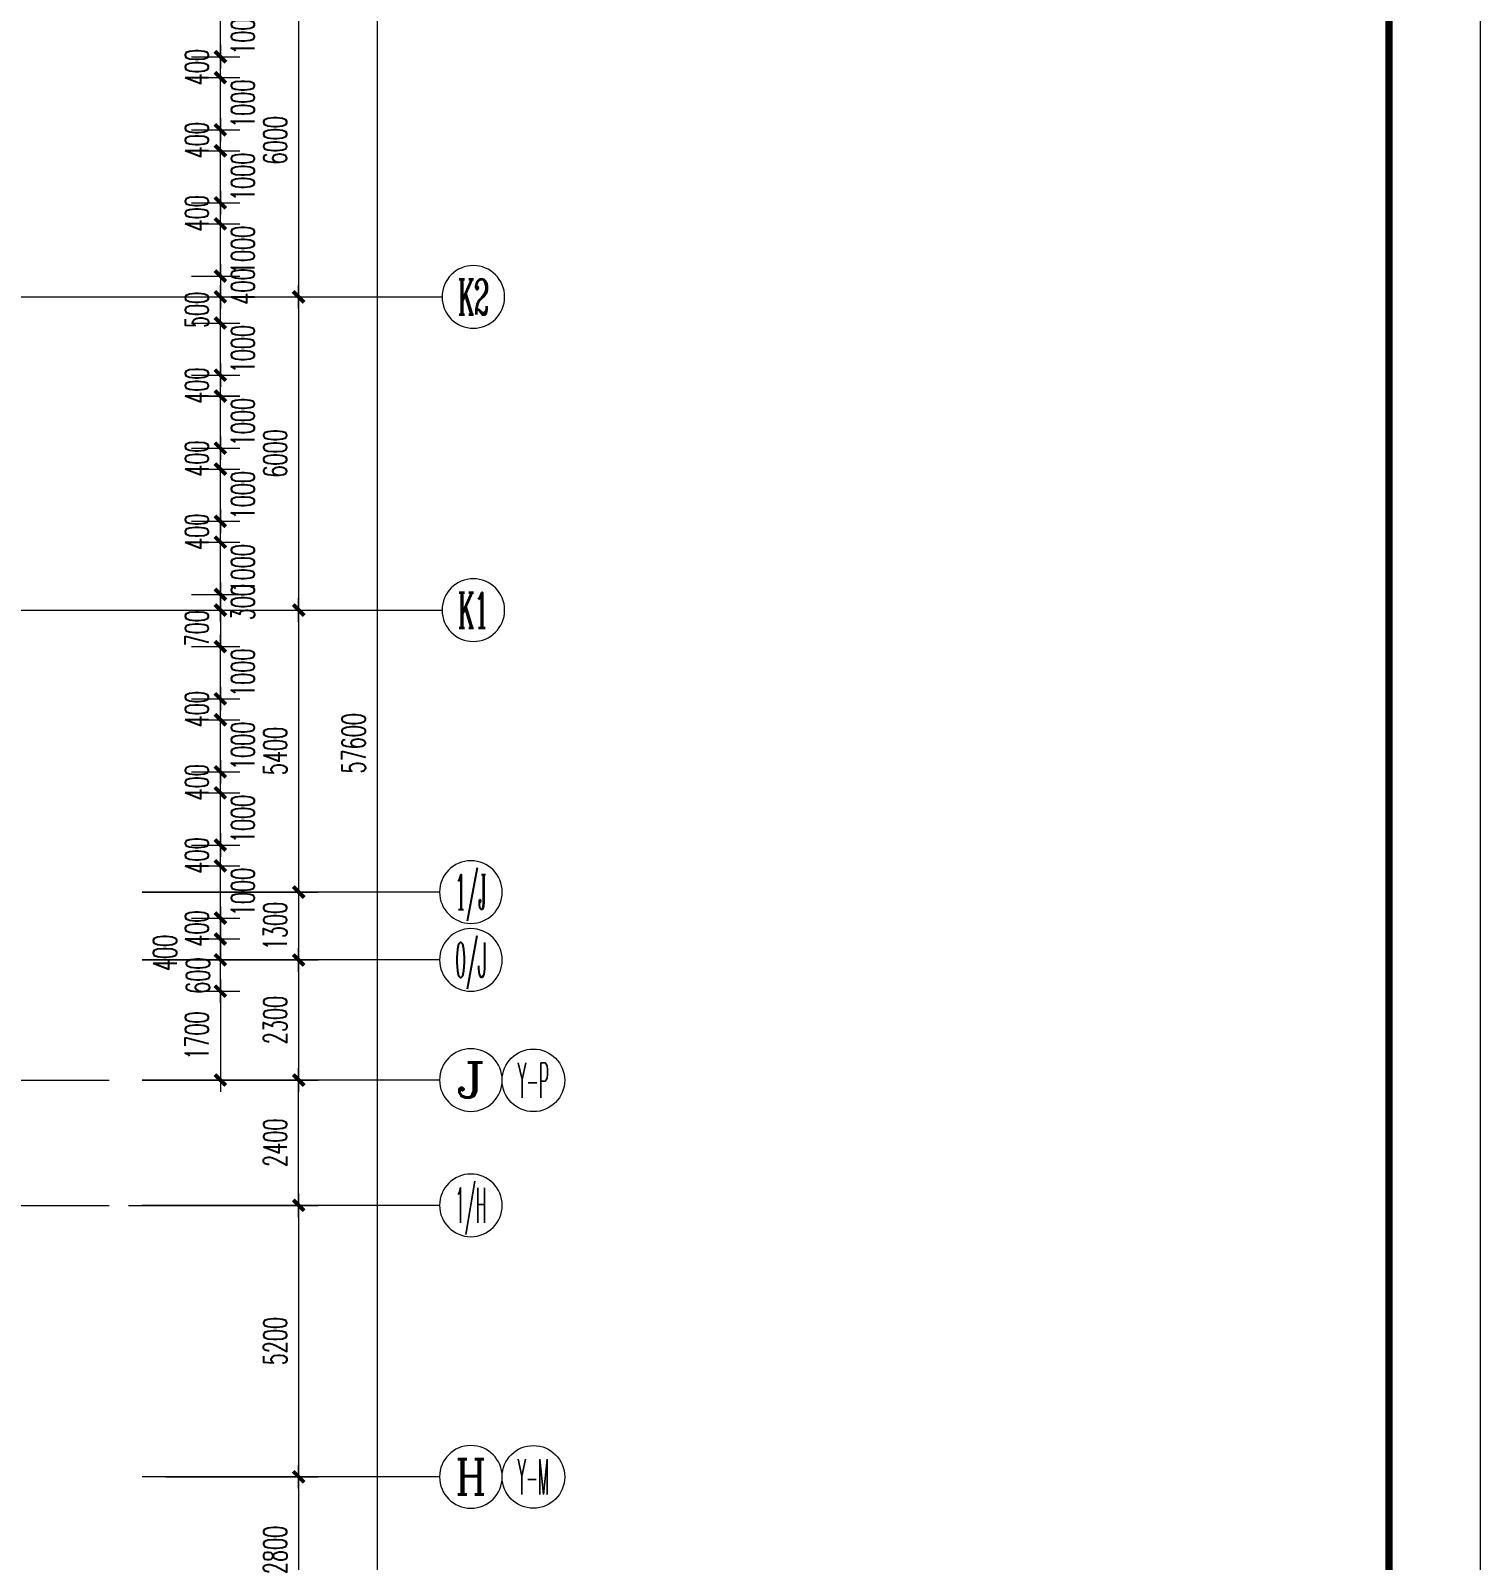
# Model space of a CAD drawing. Extents: x 1575758 to 1999219, y -897052 to -636879.
# Drawn here: x 1827168 to 1854946, y -697117 to -667817 of the extents above; entities that cross this region are included whole.
import ezdxf
from ezdxf.enums import TextEntityAlignment as Align

# ---------------------------------------------------------------- set-up
doc = ezdxf.new("R2010")
doc.units = 0
doc.header["$LTSCALE"] = 1500
doc.header["$MEASUREMENT"] = 0
doc.linetypes.add('CENTER', pattern=[2, 1.25, -0.25, 0.25, -0.25])
doc.layers.get('0').update_dxf_attribs({"linetype": 'CONTINUOUS', "lineweight": 5})
doc.layers.get('DEFPOINTS').update_dxf_attribs({"linetype": 'CONTINUOUS', "lineweight": 5})
for name, color, linetype, lineweight in [('AXIS', 7, 'CONTINUOUS', 5), ('AXIS_TEXT', 7, 'CONTINUOUS', 5), ('DOTE', 7, 'CENTER', 5), ('PUB_DIM', 7, 'CONTINUOUS', 5)]:
    doc.layers.add(name, color=color, linetype=linetype, lineweight=lineweight)
doc.styles.add('COMPLEX', font='COMPLEX')
doc.styles.add('DIM_FONT', font='romans.shx', dxfattribs={"width": 0.6})
doc.dimstyles.new('NORMAL', dxfattribs={"dimscale": 1.5, "dimtxt": 300, "dimasz": 1, "dimexe": 250, "dimexo": 300, "dimgap": 150, "dimtad": 1, "dimdec": 0, "dimdsep": 46, "dimtxsty": 'DIM_FONT', "dimblk1": '_DIMX', "dimblk2": '_DIMX', "dimsah": 1, "dimcen": 2.5, "dimdle": 0.3, "dimclrd": 256, "dimclre": 256, "dimclrt": 256, "dimadec": 0, "dimazin": 0, "dimtfac": 1, "dimtdec": 0, "dimtix": 1, "dimtmove": 2, "dimatfit": 3, "dimldrblk": '_DIMX', "dimfxl": 1, "dimtvp": 1, "dimtolj": 1, "dimtzin": 0, "dimlwd": -1, "dimlwe": -1, "dimarcsym": 0})

# ---------------------------------------------------------------- blocks, each defined once
blk = doc.blocks.new('_AXISO')
blk.add_circle((0, 0), 0.5)
at = {"layer": 'AXIS_TEXT', "style": 'COMPLEX', "width": 1.041667}
blk.add_attdef('A', text='', height=0.56, dxfattribs=at).set_placement((-0.25, -0.28), (0.25, -0.28), align=Align.FIT)
blk = doc.blocks.new('_DIMX')
blk.add_line((-150, 0), (150, 0))
at = {"const_width": 50}
blk.add_lwpolyline([(-70, -70), (70, 70)], dxfattribs=at)
blk = doc.blocks.new('*D1014')
at = {"layer": 'AXIS'}
for p, q in [((1829454, -666917), (1832679, -666917)), ((1832304, -666918), (1832304, -672915)), ((1829454, -672917), (1832679, -672917))]:
    blk.add_line(p, q, dxfattribs=at)
at = {"layer": 'DEFPOINTS', "color": 0, "lineweight": 5}
for p in [(1829004, -666917), (1829004, -672917), (1832304, -672917)]:
    blk.add_point(p, dxfattribs=at)
at = {"layer": 'AXIS', "xscale": 1.5, "yscale": 1.5, "zscale": 1.5}
for p, rotation in [((1832304, -666917), 90), ((1832304, -672917), 270)]:
    blk.add_blockref('_DIMX', p, dxfattribs=dict(at, rotation=rotation))
at = {"layer": 'AXIS', "insert": (1831854, -669917), "char_height": 450, "attachment_point": 5, "rotation": 90, "style": 'DIM_FONT'}
blk.add_mtext('\\A1;6000', dxfattribs=at)
blk = doc.blocks.new('*D1015')
at = {"layer": 'AXIS'}
for p, q in [((1829454, -672915), (1832679, -672915)), ((1832304, -672917), (1832304, -678914)), ((1829454, -678915), (1832679, -678915))]:
    blk.add_line(p, q, dxfattribs=at)
at = {"layer": 'DEFPOINTS', "color": 0, "lineweight": 5}
for p in [(1829004, -672915), (1829004, -678915), (1832304, -678915)]:
    blk.add_point(p, dxfattribs=at)
at = {"layer": 'AXIS', "xscale": 1.5, "yscale": 1.5, "zscale": 1.5}
for p, rotation in [((1832304, -672915), 90), ((1832304, -678915), 270)]:
    blk.add_blockref('_DIMX', p, dxfattribs=dict(at, rotation=rotation))
at = {"layer": 'AXIS', "insert": (1831854, -675915), "char_height": 450, "attachment_point": 5, "rotation": 90, "style": 'DIM_FONT'}
blk.add_mtext('\\A1;6000', dxfattribs=at)
blk = doc.blocks.new('*D1016')
at = {"layer": 'AXIS'}
for p, q in [((1829454, -678915), (1832679, -678915)), ((1832304, -678917), (1832304, -684314)), ((1829454, -684315), (1832679, -684315))]:
    blk.add_line(p, q, dxfattribs=at)
at = {"layer": 'DEFPOINTS', "color": 0, "lineweight": 5}
for p in [(1829004, -678915), (1829004, -684315), (1832304, -684315)]:
    blk.add_point(p, dxfattribs=at)
at = {"layer": 'AXIS', "xscale": 1.5, "yscale": 1.5, "zscale": 1.5}
for p, rotation in [((1832304, -678915), 90), ((1832304, -684315), 270)]:
    blk.add_blockref('_DIMX', p, dxfattribs=dict(at, rotation=rotation))
at = {"layer": 'AXIS', "insert": (1831854, -681615), "char_height": 450, "attachment_point": 5, "rotation": 90, "style": 'DIM_FONT'}
blk.add_mtext('\\A1;5400', dxfattribs=at)
blk = doc.blocks.new('*D1041')
at = {"layer": 'DEFPOINTS', "color": 0, "lineweight": 5}
for p in [(1829804, -684815), (1830804, -684815), (1829804, -685215)]:
    blk.add_point(p, dxfattribs=at)
at = {"layer": 'PUB_DIM'}
for p, q in [((1830254, -684815), (1831179, -684815)), ((1830804, -684814), (1830804, -684812)), ((1830804, -685215), (1830804, -684815)), ((1830254, -685215), (1831179, -685215)), ((1830804, -685217), (1830804, -685218))]:
    blk.add_line(p, q, dxfattribs=at)
at = {"layer": 'PUB_DIM', "xscale": 1.5, "yscale": 1.5, "zscale": 1.5}
for p, rotation in [((1830804, -684815), 270), ((1830804, -685215), 90)]:
    blk.add_blockref('_DIMX', p, dxfattribs=dict(at, rotation=rotation))
at = {"layer": 'PUB_DIM', "insert": (1830354, -685015), "char_height": 450, "attachment_point": 5, "rotation": 90, "style": 'DIM_FONT'}
blk.add_mtext('\\A1;400', dxfattribs=at)
blk = doc.blocks.new('*D1042')
at = {"layer": 'DEFPOINTS', "color": 0, "lineweight": 5}
for p in [(1829804, -683815), (1830804, -683815), (1829804, -684815)]:
    blk.add_point(p, dxfattribs=at)
at = {"layer": 'PUB_DIM'}
for p, q in [((1830254, -683815), (1831179, -683815)), ((1830804, -684814), (1830804, -683817)), ((1830254, -684815), (1831179, -684815))]:
    blk.add_line(p, q, dxfattribs=at)
at = {"layer": 'PUB_DIM', "xscale": 1.5, "yscale": 1.5, "zscale": 1.5}
for p, rotation in [((1830804, -683815), 90), ((1830804, -684815), 270)]:
    blk.add_blockref('_DIMX', p, dxfattribs=dict(at, rotation=rotation))
at = {"layer": 'PUB_DIM', "insert": (1831236, -684315), "char_height": 450, "attachment_point": 5, "rotation": 90, "style": 'DIM_FONT'}
blk.add_mtext('\\A1;1000', dxfattribs=at)
blk = doc.blocks.new('*D1043')
at = {"layer": 'DEFPOINTS', "color": 0, "lineweight": 5}
for p in [(1829804, -683415), (1830804, -683415), (1829804, -683815)]:
    blk.add_point(p, dxfattribs=at)
at = {"layer": 'PUB_DIM'}
for p, q in [((1830254, -683415), (1831179, -683415)), ((1830804, -683414), (1830804, -683412)), ((1830804, -683815), (1830804, -683415)), ((1830254, -683815), (1831179, -683815)), ((1830804, -683817), (1830804, -683818))]:
    blk.add_line(p, q, dxfattribs=at)
at = {"layer": 'PUB_DIM', "xscale": 1.5, "yscale": 1.5, "zscale": 1.5}
for p, rotation in [((1830804, -683415), 270), ((1830804, -683815), 90)]:
    blk.add_blockref('_DIMX', p, dxfattribs=dict(at, rotation=rotation))
at = {"layer": 'PUB_DIM', "insert": (1830354, -683615), "char_height": 450, "attachment_point": 5, "rotation": 90, "style": 'DIM_FONT'}
blk.add_mtext('\\A1;400', dxfattribs=at)
blk = doc.blocks.new('*D1044')
at = {"layer": 'DEFPOINTS', "color": 0, "lineweight": 5}
for p in [(1829804, -682015), (1830804, -682015), (1829804, -682415)]:
    blk.add_point(p, dxfattribs=at)
at = {"layer": 'PUB_DIM'}
for p, q in [((1830254, -682015), (1831179, -682015)), ((1830804, -682014), (1830804, -682012)), ((1830804, -682415), (1830804, -682015)), ((1830254, -682415), (1831179, -682415)), ((1830804, -682417), (1830804, -682418))]:
    blk.add_line(p, q, dxfattribs=at)
at = {"layer": 'PUB_DIM', "xscale": 1.5, "yscale": 1.5, "zscale": 1.5}
for p, rotation in [((1830804, -682015), 270), ((1830804, -682415), 90)]:
    blk.add_blockref('_DIMX', p, dxfattribs=dict(at, rotation=rotation))
at = {"layer": 'PUB_DIM', "insert": (1830354, -682215), "char_height": 450, "attachment_point": 5, "rotation": 90, "style": 'DIM_FONT'}
blk.add_mtext('\\A1;400', dxfattribs=at)
blk = doc.blocks.new('*D1045')
at = {"layer": 'DEFPOINTS', "color": 0, "lineweight": 5}
for p in [(1829804, -680615), (1830804, -680615), (1829804, -681015)]:
    blk.add_point(p, dxfattribs=at)
at = {"layer": 'PUB_DIM'}
for p, q in [((1830254, -680615), (1831179, -680615)), ((1830804, -680614), (1830804, -680612)), ((1830804, -681015), (1830804, -680615)), ((1830254, -681015), (1831179, -681015)), ((1830804, -681017), (1830804, -681018))]:
    blk.add_line(p, q, dxfattribs=at)
at = {"layer": 'PUB_DIM', "xscale": 1.5, "yscale": 1.5, "zscale": 1.5}
for p, rotation in [((1830804, -680615), 270), ((1830804, -681015), 90)]:
    blk.add_blockref('_DIMX', p, dxfattribs=dict(at, rotation=rotation))
at = {"layer": 'PUB_DIM', "insert": (1830354, -680815), "char_height": 450, "attachment_point": 5, "rotation": 90, "style": 'DIM_FONT'}
blk.add_mtext('\\A1;400', dxfattribs=at)
blk = doc.blocks.new('*D1046')
at = {"layer": 'DEFPOINTS', "color": 0, "lineweight": 5}
for p in [(1829804, -678615), (1830804, -678615), (1829804, -678915)]:
    blk.add_point(p, dxfattribs=at)
at = {"layer": 'PUB_DIM'}
for p, q in [((1830254, -678615), (1831179, -678615)), ((1830804, -678614), (1830804, -678612)), ((1830804, -678915), (1830804, -678615)), ((1830254, -678915), (1831179, -678915)), ((1830804, -678917), (1830804, -678918))]:
    blk.add_line(p, q, dxfattribs=at)
at = {"layer": 'PUB_DIM', "xscale": 1.5, "yscale": 1.5, "zscale": 1.5}
for p, rotation in [((1830804, -678615), 270), ((1830804, -678915), 90)]:
    blk.add_blockref('_DIMX', p, dxfattribs=dict(at, rotation=rotation))
at = {"layer": 'PUB_DIM', "insert": (1831236, -678765), "char_height": 450, "attachment_point": 5, "rotation": 90, "style": 'DIM_FONT'}
blk.add_mtext('\\A1;300', dxfattribs=at)
blk = doc.blocks.new('*D1047')
at = {"layer": 'DEFPOINTS', "color": 0, "lineweight": 5}
for p in [(1829804, -677215), (1830804, -677215), (1829804, -677615)]:
    blk.add_point(p, dxfattribs=at)
at = {"layer": 'PUB_DIM'}
for p, q in [((1830254, -677215), (1831179, -677215)), ((1830804, -677214), (1830804, -677212)), ((1830804, -677615), (1830804, -677215)), ((1830254, -677615), (1831179, -677615)), ((1830804, -677617), (1830804, -677618))]:
    blk.add_line(p, q, dxfattribs=at)
at = {"layer": 'PUB_DIM', "xscale": 1.5, "yscale": 1.5, "zscale": 1.5}
for p, rotation in [((1830804, -677215), 270), ((1830804, -677615), 90)]:
    blk.add_blockref('_DIMX', p, dxfattribs=dict(at, rotation=rotation))
at = {"layer": 'PUB_DIM', "insert": (1830354, -677415), "char_height": 450, "attachment_point": 5, "rotation": 90, "style": 'DIM_FONT'}
blk.add_mtext('\\A1;400', dxfattribs=at)
blk = doc.blocks.new('*D1048')
at = {"layer": 'DEFPOINTS', "color": 0, "lineweight": 5}
for p in [(1829804, -675815), (1830804, -675815), (1829804, -676215)]:
    blk.add_point(p, dxfattribs=at)
at = {"layer": 'PUB_DIM'}
for p, q in [((1830254, -675815), (1831179, -675815)), ((1830804, -675814), (1830804, -675812)), ((1830804, -676215), (1830804, -675815)), ((1830254, -676215), (1831179, -676215)), ((1830804, -676217), (1830804, -676218))]:
    blk.add_line(p, q, dxfattribs=at)
at = {"layer": 'PUB_DIM', "xscale": 1.5, "yscale": 1.5, "zscale": 1.5}
for p, rotation in [((1830804, -675815), 270), ((1830804, -676215), 90)]:
    blk.add_blockref('_DIMX', p, dxfattribs=dict(at, rotation=rotation))
at = {"layer": 'PUB_DIM', "insert": (1830354, -676015), "char_height": 450, "attachment_point": 5, "rotation": 90, "style": 'DIM_FONT'}
blk.add_mtext('\\A1;400', dxfattribs=at)
blk = doc.blocks.new('*D1049')
at = {"layer": 'DEFPOINTS', "color": 0, "lineweight": 5}
for p in [(1829804, -674815), (1830804, -674815), (1829804, -675815)]:
    blk.add_point(p, dxfattribs=at)
at = {"layer": 'PUB_DIM'}
for p, q in [((1830254, -674815), (1831179, -674815)), ((1830804, -675814), (1830804, -674817)), ((1830254, -675815), (1831179, -675815))]:
    blk.add_line(p, q, dxfattribs=at)
at = {"layer": 'PUB_DIM', "xscale": 1.5, "yscale": 1.5, "zscale": 1.5}
for p, rotation in [((1830804, -674815), 90), ((1830804, -675815), 270)]:
    blk.add_blockref('_DIMX', p, dxfattribs=dict(at, rotation=rotation))
at = {"layer": 'PUB_DIM', "insert": (1831236, -675315), "char_height": 450, "attachment_point": 5, "rotation": 90, "style": 'DIM_FONT'}
blk.add_mtext('\\A1;1000', dxfattribs=at)
blk = doc.blocks.new('*D1050')
at = {"layer": 'DEFPOINTS', "color": 0, "lineweight": 5}
for p in [(1829804, -674417), (1830804, -674417), (1829804, -674817)]:
    blk.add_point(p, dxfattribs=at)
at = {"layer": 'PUB_DIM'}
for p, q in [((1830254, -674417), (1831179, -674417)), ((1830804, -674415), (1830804, -674414)), ((1830804, -674817), (1830804, -674417)), ((1830254, -674817), (1831179, -674817)), ((1830804, -674818), (1830804, -674820))]:
    blk.add_line(p, q, dxfattribs=at)
at = {"layer": 'PUB_DIM', "xscale": 1.5, "yscale": 1.5, "zscale": 1.5}
for p, rotation in [((1830804, -674417), 270), ((1830804, -674817), 90)]:
    blk.add_blockref('_DIMX', p, dxfattribs=dict(at, rotation=rotation))
at = {"layer": 'PUB_DIM', "insert": (1830354, -674617), "char_height": 450, "attachment_point": 5, "rotation": 90, "style": 'DIM_FONT'}
blk.add_mtext('\\A1;400', dxfattribs=at)
blk = doc.blocks.new('*D1051')
at = {"layer": 'DEFPOINTS', "color": 0, "lineweight": 5}
for p in [(1829804, -672917), (1830804, -672917), (1829804, -673417)]:
    blk.add_point(p, dxfattribs=at)
at = {"layer": 'PUB_DIM'}
for p, q in [((1830254, -672917), (1831179, -672917)), ((1830804, -672915), (1830804, -672914)), ((1830804, -673417), (1830804, -672917)), ((1830254, -673417), (1831179, -673417)), ((1830804, -673418), (1830804, -673420))]:
    blk.add_line(p, q, dxfattribs=at)
at = {"layer": 'PUB_DIM', "xscale": 1.5, "yscale": 1.5, "zscale": 1.5}
for p, rotation in [((1830804, -672917), 270), ((1830804, -673417), 90)]:
    blk.add_blockref('_DIMX', p, dxfattribs=dict(at, rotation=rotation))
at = {"layer": 'PUB_DIM', "insert": (1830354, -673167), "char_height": 450, "attachment_point": 5, "rotation": 90, "style": 'DIM_FONT'}
blk.add_mtext('\\A1;500', dxfattribs=at)
blk = doc.blocks.new('*D1052')
at = {"layer": 'DEFPOINTS', "color": 0, "lineweight": 5}
for p in [(1829804, -671117), (1830804, -671117), (1829804, -671517)]:
    blk.add_point(p, dxfattribs=at)
at = {"layer": 'PUB_DIM'}
for p, q in [((1830254, -671117), (1831179, -671117)), ((1830804, -671115), (1830804, -671114)), ((1830804, -671517), (1830804, -671117)), ((1830254, -671517), (1831179, -671517)), ((1830804, -671518), (1830804, -671520))]:
    blk.add_line(p, q, dxfattribs=at)
at = {"layer": 'PUB_DIM', "xscale": 1.5, "yscale": 1.5, "zscale": 1.5}
for p, rotation in [((1830804, -671117), 270), ((1830804, -671517), 90)]:
    blk.add_blockref('_DIMX', p, dxfattribs=dict(at, rotation=rotation))
at = {"layer": 'PUB_DIM', "insert": (1830354, -671317), "char_height": 450, "attachment_point": 5, "rotation": 90, "style": 'DIM_FONT'}
blk.add_mtext('\\A1;400', dxfattribs=at)
blk = doc.blocks.new('*D1053')
at = {"layer": 'DEFPOINTS', "color": 0, "lineweight": 5}
for p in [(1829804, -669717), (1830804, -669717), (1829804, -670117)]:
    blk.add_point(p, dxfattribs=at)
at = {"layer": 'PUB_DIM'}
for p, q in [((1830254, -669717), (1831179, -669717)), ((1830804, -669715), (1830804, -669714)), ((1830804, -670117), (1830804, -669717)), ((1830254, -670117), (1831179, -670117)), ((1830804, -670118), (1830804, -670120))]:
    blk.add_line(p, q, dxfattribs=at)
at = {"layer": 'PUB_DIM', "xscale": 1.5, "yscale": 1.5, "zscale": 1.5}
for p, rotation in [((1830804, -669717), 270), ((1830804, -670117), 90)]:
    blk.add_blockref('_DIMX', p, dxfattribs=dict(at, rotation=rotation))
at = {"layer": 'PUB_DIM', "insert": (1830354, -669917), "char_height": 450, "attachment_point": 5, "rotation": 90, "style": 'DIM_FONT'}
blk.add_mtext('\\A1;400', dxfattribs=at)
blk = doc.blocks.new('*D1054')
at = {"layer": 'DEFPOINTS', "color": 0, "lineweight": 5}
for p in [(1829804, -668717), (1830804, -668717), (1829804, -669717)]:
    blk.add_point(p, dxfattribs=at)
at = {"layer": 'PUB_DIM'}
for p, q in [((1830254, -668717), (1831179, -668717)), ((1830804, -669715), (1830804, -668718)), ((1830254, -669717), (1831179, -669717))]:
    blk.add_line(p, q, dxfattribs=at)
at = {"layer": 'PUB_DIM', "xscale": 1.5, "yscale": 1.5, "zscale": 1.5}
for p, rotation in [((1830804, -668717), 90), ((1830804, -669717), 270)]:
    blk.add_blockref('_DIMX', p, dxfattribs=dict(at, rotation=rotation))
at = {"layer": 'PUB_DIM', "insert": (1831236, -669217), "char_height": 450, "attachment_point": 5, "rotation": 90, "style": 'DIM_FONT'}
blk.add_mtext('\\A1;1000', dxfattribs=at)
blk = doc.blocks.new('*D1055')
at = {"layer": 'DEFPOINTS', "color": 0, "lineweight": 5}
for p in [(1829804, -668317), (1830804, -668317), (1829804, -668717)]:
    blk.add_point(p, dxfattribs=at)
at = {"layer": 'PUB_DIM'}
for p, q in [((1830254, -668317), (1831179, -668317)), ((1830804, -668315), (1830804, -668314)), ((1830804, -668717), (1830804, -668317)), ((1830254, -668717), (1831179, -668717)), ((1830804, -668718), (1830804, -668720))]:
    blk.add_line(p, q, dxfattribs=at)
at = {"layer": 'PUB_DIM', "xscale": 1.5, "yscale": 1.5, "zscale": 1.5}
for p, rotation in [((1830804, -668317), 270), ((1830804, -668717), 90)]:
    blk.add_blockref('_DIMX', p, dxfattribs=dict(at, rotation=rotation))
at = {"layer": 'PUB_DIM', "insert": (1830354, -668517), "char_height": 450, "attachment_point": 5, "rotation": 90, "style": 'DIM_FONT'}
blk.add_mtext('\\A1;400', dxfattribs=at)
blk = doc.blocks.new('*D1062')
at = {"layer": 'DEFPOINTS', "color": 0, "lineweight": 5}
for p in [(1829804, -685215), (1829804, -685615), (1830804, -685615)]:
    blk.add_point(p, dxfattribs=at)
at = {"layer": 'PUB_DIM'}
for p, q in [((1830254, -685215), (1831179, -685215)), ((1830804, -685214), (1830804, -685212)), ((1830804, -685215), (1830804, -685615)), ((1830254, -685615), (1831179, -685615)), ((1830804, -685617), (1830804, -685618))]:
    blk.add_line(p, q, dxfattribs=at)
at = {"layer": 'PUB_DIM', "xscale": 1.5, "yscale": 1.5, "zscale": 1.5}
for p, rotation in [((1830804, -685215), 270), ((1830804, -685615), 90)]:
    blk.add_blockref('_DIMX', p, dxfattribs=dict(at, rotation=rotation))
at = {"layer": 'PUB_DIM', "insert": (1829742, -685482), "char_height": 450, "attachment_point": 5, "rotation": 90, "style": 'DIM_FONT'}
blk.add_mtext('\\A1;400', dxfattribs=at)
blk = doc.blocks.new('*D1063')
at = {"layer": 'DEFPOINTS', "color": 0, "lineweight": 5}
for p in [(1829804, -686215), (1829804, -687915), (1830804, -687915)]:
    blk.add_point(p, dxfattribs=at)
at = {"layer": 'PUB_DIM'}
for p, q in [((1830254, -686215), (1831179, -686215)), ((1830804, -686217), (1830804, -687914)), ((1830254, -687915), (1831179, -687915))]:
    blk.add_line(p, q, dxfattribs=at)
at = {"layer": 'PUB_DIM', "xscale": 1.5, "yscale": 1.5, "zscale": 1.5}
for p, rotation in [((1830804, -686215), 90), ((1830804, -687915), 270)]:
    blk.add_blockref('_DIMX', p, dxfattribs=dict(at, rotation=rotation))
at = {"layer": 'PUB_DIM', "insert": (1830354, -687065), "char_height": 450, "attachment_point": 5, "rotation": 90, "style": 'DIM_FONT'}
blk.add_mtext('\\A1;1700', dxfattribs=at)
blk = doc.blocks.new('*D1102')
at = {"layer": 'DEFPOINTS', "color": 0, "lineweight": 5}
for p in [(1829804, -672517), (1829804, -672917), (1830804, -672917)]:
    blk.add_point(p, dxfattribs=at)
at = {"layer": 'PUB_DIM'}
for p, q in [((1830254, -672517), (1831179, -672517)), ((1830804, -672515), (1830804, -672514)), ((1830804, -672517), (1830804, -672917)), ((1830254, -672917), (1831179, -672917)), ((1830804, -672918), (1830804, -672920))]:
    blk.add_line(p, q, dxfattribs=at)
at = {"layer": 'PUB_DIM', "xscale": 1.5, "yscale": 1.5, "zscale": 1.5}
for p, rotation in [((1830804, -672517), 270), ((1830804, -672917), 90)]:
    blk.add_blockref('_DIMX', p, dxfattribs=dict(at, rotation=rotation))
at = {"layer": 'PUB_DIM', "insert": (1831236, -672717), "char_height": 450, "attachment_point": 5, "rotation": 90, "style": 'DIM_FONT'}
blk.add_mtext('\\A1;400', dxfattribs=at)
blk = doc.blocks.new('*D1103')
at = {"layer": 'DEFPOINTS', "color": 0, "lineweight": 5}
for p in [(1829804, -678915), (1829804, -679615), (1830804, -679615)]:
    blk.add_point(p, dxfattribs=at)
at = {"layer": 'PUB_DIM'}
for p, q in [((1830254, -678915), (1831179, -678915)), ((1830804, -678914), (1830804, -678912)), ((1830804, -678915), (1830804, -679615)), ((1830254, -679615), (1831179, -679615)), ((1830804, -679617), (1830804, -679618))]:
    blk.add_line(p, q, dxfattribs=at)
at = {"layer": 'PUB_DIM', "xscale": 1.5, "yscale": 1.5, "zscale": 1.5}
for p, rotation in [((1830804, -678915), 270), ((1830804, -679615), 90)]:
    blk.add_blockref('_DIMX', p, dxfattribs=dict(at, rotation=rotation))
at = {"layer": 'PUB_DIM', "insert": (1830354, -679265), "char_height": 450, "attachment_point": 5, "rotation": 90, "style": 'DIM_FONT'}
blk.add_mtext('\\A1;700', dxfattribs=at)
blk = doc.blocks.new('*D1104')
at = {"layer": 'DEFPOINTS', "color": 0, "lineweight": 5}
for p in [(1829804, -685615), (1830804, -685615), (1829804, -686215)]:
    blk.add_point(p, dxfattribs=at)
at = {"layer": 'PUB_DIM'}
for p, q in [((1830254, -685615), (1831179, -685615)), ((1830804, -686214), (1830804, -685617)), ((1830254, -686215), (1831179, -686215))]:
    blk.add_line(p, q, dxfattribs=at)
at = {"layer": 'PUB_DIM', "xscale": 1.5, "yscale": 1.5, "zscale": 1.5}
for p, rotation in [((1830804, -685615), 90), ((1830804, -686215), 270)]:
    blk.add_blockref('_DIMX', p, dxfattribs=dict(at, rotation=rotation))
at = {"layer": 'PUB_DIM', "insert": (1830377, -685917), "char_height": 450, "attachment_point": 5, "rotation": 90, "style": 'DIM_FONT'}
blk.add_mtext('\\A1;600', dxfattribs=at)
blk = doc.blocks.new('*D1351')
at = {"layer": 'AXIS'}
for p, q in [((1829308, -684317), (1832679, -684317)), ((1832304, -684315), (1832304, -684314)), ((1832304, -684317), (1832304, -685617)), ((1829754, -685617), (1832679, -685617)), ((1832304, -685618), (1832304, -685620))]:
    blk.add_line(p, q, dxfattribs=at)
at = {"layer": 'DEFPOINTS', "color": 0, "lineweight": 5}
for p in [(1828858, -684317), (1829304, -685617), (1832304, -685617)]:
    blk.add_point(p, dxfattribs=at)
at = {"layer": 'AXIS', "xscale": 1.5, "yscale": 1.5, "zscale": 1.5}
for p, rotation in [((1832304, -684317), 270), ((1832304, -685617), 90)]:
    blk.add_blockref('_DIMX', p, dxfattribs=dict(at, rotation=rotation))
at = {"layer": 'AXIS', "insert": (1831854, -684967), "char_height": 450, "attachment_point": 5, "rotation": 90, "style": 'DIM_FONT'}
blk.add_mtext('\\A1;1300', dxfattribs=at)
blk = doc.blocks.new('*D1352')
at = {"layer": 'AXIS'}
for p, q in [((1829754, -690317), (1832679, -690317)), ((1832304, -690318), (1832304, -695515)), ((1829754, -695517), (1832679, -695517))]:
    blk.add_line(p, q, dxfattribs=at)
at = {"layer": 'DEFPOINTS', "color": 0, "lineweight": 5}
for p in [(1829304, -690317), (1829304, -695517), (1832304, -695517)]:
    blk.add_point(p, dxfattribs=at)
at = {"layer": 'AXIS', "xscale": 1.5, "yscale": 1.5, "zscale": 1.5}
for p, rotation in [((1832304, -690317), 90), ((1832304, -695517), 270)]:
    blk.add_blockref('_DIMX', p, dxfattribs=dict(at, rotation=rotation))
at = {"layer": 'AXIS', "insert": (1831854, -692917), "char_height": 450, "attachment_point": 5, "rotation": 90, "style": 'DIM_FONT'}
blk.add_mtext('\\A1;5200', dxfattribs=at)
blk = doc.blocks.new('*D1353')
at = {"layer": 'AXIS'}
for p, q in [((1829754, -695517), (1832679, -695517)), ((1832304, -695518), (1832304, -698315)), ((1829754, -698317), (1832679, -698317))]:
    blk.add_line(p, q, dxfattribs=at)
at = {"layer": 'DEFPOINTS', "color": 0, "lineweight": 5}
for p in [(1829304, -695517), (1829304, -698317), (1832304, -698317)]:
    blk.add_point(p, dxfattribs=at)
at = {"layer": 'AXIS', "xscale": 1.5, "yscale": 1.5, "zscale": 1.5}
for p, rotation in [((1832304, -695517), 90), ((1832304, -698317), 270)]:
    blk.add_blockref('_DIMX', p, dxfattribs=dict(at, rotation=rotation))
at = {"layer": 'AXIS', "insert": (1831854, -696917), "char_height": 450, "attachment_point": 5, "rotation": 90, "style": 'DIM_FONT'}
blk.add_mtext('\\A1;2800', dxfattribs=at)
blk = doc.blocks.new('*D1357')
at = {"layer": 'AXIS'}
for p, q in [((1830808, -652667), (1834183, -652667)), ((1833808, -652668), (1833808, -710265)), ((1830808, -710267), (1834183, -710267))]:
    blk.add_line(p, q, dxfattribs=at)
at = {"layer": 'DEFPOINTS', "color": 0, "lineweight": 5}
for p in [(1830358, -652667), (1830358, -710267), (1833808, -710267)]:
    blk.add_point(p, dxfattribs=at)
at = {"layer": 'AXIS', "xscale": 1.5, "yscale": 1.5, "zscale": 1.5}
for p, rotation in [((1833808, -652667), 90), ((1833808, -710267), 270)]:
    blk.add_blockref('_DIMX', p, dxfattribs=dict(at, rotation=rotation))
at = {"layer": 'AXIS', "insert": (1833358, -681467), "char_height": 450, "attachment_point": 5, "rotation": 90, "style": 'DIM_FONT'}
blk.add_mtext('\\A1;57600', dxfattribs=at)
blk = doc.blocks.new('*D1367')
at = {"layer": 'AXIS'}
for p, q in [((1829304, -687917), (1832679, -687917)), ((1832304, -690315), (1832304, -687918)), ((1829304, -690317), (1832679, -690317))]:
    blk.add_line(p, q, dxfattribs=at)
at = {"layer": 'DEFPOINTS', "color": 0, "lineweight": 5}
for p in [(1828854, -687917), (1832304, -687917), (1828854, -690317)]:
    blk.add_point(p, dxfattribs=at)
at = {"layer": 'AXIS', "xscale": 1.5, "yscale": 1.5, "zscale": 1.5}
for p, rotation in [((1832304, -687917), 90), ((1832304, -690317), 270)]:
    blk.add_blockref('_DIMX', p, dxfattribs=dict(at, rotation=rotation))
at = {"layer": 'AXIS', "insert": (1831854, -689117), "char_height": 450, "attachment_point": 5, "rotation": 90, "style": 'DIM_FONT'}
blk.add_mtext('\\A1;2400', dxfattribs=at)
blk = doc.blocks.new('*D1368')
at = {"layer": 'AXIS'}
for p, q in [((1829304, -685617), (1832679, -685617)), ((1832304, -685618), (1832304, -687915)), ((1829304, -687917), (1832679, -687917))]:
    blk.add_line(p, q, dxfattribs=at)
at = {"layer": 'DEFPOINTS', "color": 0, "lineweight": 5}
for p in [(1828854, -685617), (1828854, -687917), (1832304, -687917)]:
    blk.add_point(p, dxfattribs=at)
at = {"layer": 'AXIS', "xscale": 1.5, "yscale": 1.5, "zscale": 1.5}
for p, rotation in [((1832304, -685617), 90), ((1832304, -687917), 270)]:
    blk.add_blockref('_DIMX', p, dxfattribs=dict(at, rotation=rotation))
at = {"layer": 'AXIS', "insert": (1831854, -686767), "char_height": 450, "attachment_point": 5, "rotation": 90, "style": 'DIM_FONT'}
blk.add_mtext('\\A1;2300', dxfattribs=at)
blk = doc.blocks.new('*D1658')
at = {"layer": 'DEFPOINTS', "color": 0, "lineweight": 5}
for p in [(1829804, -682415), (1830804, -682415), (1829804, -683415)]:
    blk.add_point(p, dxfattribs=at)
at = {"layer": 'PUB_DIM'}
for p, q in [((1830254, -682415), (1831179, -682415)), ((1830804, -683414), (1830804, -682417)), ((1830254, -683415), (1831179, -683415))]:
    blk.add_line(p, q, dxfattribs=at)
at = {"layer": 'PUB_DIM', "xscale": 1.5, "yscale": 1.5, "zscale": 1.5}
for p, rotation in [((1830804, -682415), 90), ((1830804, -683415), 270)]:
    blk.add_blockref('_DIMX', p, dxfattribs=dict(at, rotation=rotation))
at = {"layer": 'PUB_DIM', "insert": (1831236, -682915), "char_height": 450, "attachment_point": 5, "rotation": 90, "style": 'DIM_FONT'}
blk.add_mtext('\\A1;1000', dxfattribs=at)
blk = doc.blocks.new('*D1659')
at = {"layer": 'DEFPOINTS', "color": 0, "lineweight": 5}
for p in [(1829804, -681015), (1830804, -681015), (1829804, -682015)]:
    blk.add_point(p, dxfattribs=at)
at = {"layer": 'PUB_DIM'}
for p, q in [((1830254, -681015), (1831179, -681015)), ((1830804, -682014), (1830804, -681017)), ((1830254, -682015), (1831179, -682015))]:
    blk.add_line(p, q, dxfattribs=at)
at = {"layer": 'PUB_DIM', "xscale": 1.5, "yscale": 1.5, "zscale": 1.5}
for p, rotation in [((1830804, -681015), 90), ((1830804, -682015), 270)]:
    blk.add_blockref('_DIMX', p, dxfattribs=dict(at, rotation=rotation))
at = {"layer": 'PUB_DIM', "insert": (1831236, -681515), "char_height": 450, "attachment_point": 5, "rotation": 90, "style": 'DIM_FONT'}
blk.add_mtext('\\A1;1000', dxfattribs=at)
blk = doc.blocks.new('*D1660')
at = {"layer": 'DEFPOINTS', "color": 0, "lineweight": 5}
for p in [(1829804, -679615), (1830804, -679615), (1829804, -680615)]:
    blk.add_point(p, dxfattribs=at)
at = {"layer": 'PUB_DIM'}
for p, q in [((1830254, -679615), (1831179, -679615)), ((1830804, -680614), (1830804, -679617)), ((1830254, -680615), (1831179, -680615))]:
    blk.add_line(p, q, dxfattribs=at)
at = {"layer": 'PUB_DIM', "xscale": 1.5, "yscale": 1.5, "zscale": 1.5}
for p, rotation in [((1830804, -679615), 90), ((1830804, -680615), 270)]:
    blk.add_blockref('_DIMX', p, dxfattribs=dict(at, rotation=rotation))
at = {"layer": 'PUB_DIM', "insert": (1831236, -680115), "char_height": 450, "attachment_point": 5, "rotation": 90, "style": 'DIM_FONT'}
blk.add_mtext('\\A1;1000', dxfattribs=at)
blk = doc.blocks.new('*D1661')
at = {"layer": 'DEFPOINTS', "color": 0, "lineweight": 5}
for p in [(1829804, -677615), (1830804, -677615), (1829804, -678615)]:
    blk.add_point(p, dxfattribs=at)
at = {"layer": 'PUB_DIM'}
for p, q in [((1830254, -677615), (1831179, -677615)), ((1830804, -678614), (1830804, -677617)), ((1830254, -678615), (1831179, -678615))]:
    blk.add_line(p, q, dxfattribs=at)
at = {"layer": 'PUB_DIM', "xscale": 1.5, "yscale": 1.5, "zscale": 1.5}
for p, rotation in [((1830804, -677615), 90), ((1830804, -678615), 270)]:
    blk.add_blockref('_DIMX', p, dxfattribs=dict(at, rotation=rotation))
at = {"layer": 'PUB_DIM', "insert": (1831236, -678115), "char_height": 450, "attachment_point": 5, "rotation": 90, "style": 'DIM_FONT'}
blk.add_mtext('\\A1;1000', dxfattribs=at)
blk = doc.blocks.new('*D1662')
at = {"layer": 'DEFPOINTS', "color": 0, "lineweight": 5}
for p in [(1829804, -676215), (1830804, -676215), (1829804, -677215)]:
    blk.add_point(p, dxfattribs=at)
at = {"layer": 'PUB_DIM'}
for p, q in [((1830254, -676215), (1831179, -676215)), ((1830804, -677214), (1830804, -676217)), ((1830254, -677215), (1831179, -677215))]:
    blk.add_line(p, q, dxfattribs=at)
at = {"layer": 'PUB_DIM', "xscale": 1.5, "yscale": 1.5, "zscale": 1.5}
for p, rotation in [((1830804, -676215), 90), ((1830804, -677215), 270)]:
    blk.add_blockref('_DIMX', p, dxfattribs=dict(at, rotation=rotation))
at = {"layer": 'PUB_DIM', "insert": (1831236, -676715), "char_height": 450, "attachment_point": 5, "rotation": 90, "style": 'DIM_FONT'}
blk.add_mtext('\\A1;1000', dxfattribs=at)
blk = doc.blocks.new('*D1663')
at = {"layer": 'DEFPOINTS', "color": 0, "lineweight": 5}
for p in [(1829804, -673417), (1830804, -673417), (1829804, -674417)]:
    blk.add_point(p, dxfattribs=at)
at = {"layer": 'PUB_DIM'}
for p, q in [((1830254, -673417), (1831179, -673417)), ((1830804, -674415), (1830804, -673418)), ((1830254, -674417), (1831179, -674417))]:
    blk.add_line(p, q, dxfattribs=at)
at = {"layer": 'PUB_DIM', "xscale": 1.5, "yscale": 1.5, "zscale": 1.5}
for p, rotation in [((1830804, -673417), 90), ((1830804, -674417), 270)]:
    blk.add_blockref('_DIMX', p, dxfattribs=dict(at, rotation=rotation))
at = {"layer": 'PUB_DIM', "insert": (1831236, -673917), "char_height": 450, "attachment_point": 5, "rotation": 90, "style": 'DIM_FONT'}
blk.add_mtext('\\A1;1000', dxfattribs=at)
blk = doc.blocks.new('*D1664')
at = {"layer": 'DEFPOINTS', "color": 0, "lineweight": 5}
for p in [(1829804, -671517), (1830804, -671517), (1829804, -672517)]:
    blk.add_point(p, dxfattribs=at)
at = {"layer": 'PUB_DIM'}
for p, q in [((1830254, -671517), (1831179, -671517)), ((1830804, -672515), (1830804, -671518)), ((1830254, -672517), (1831179, -672517))]:
    blk.add_line(p, q, dxfattribs=at)
at = {"layer": 'PUB_DIM', "xscale": 1.5, "yscale": 1.5, "zscale": 1.5}
for p, rotation in [((1830804, -671517), 90), ((1830804, -672517), 270)]:
    blk.add_blockref('_DIMX', p, dxfattribs=dict(at, rotation=rotation))
at = {"layer": 'PUB_DIM', "insert": (1831236, -672017), "char_height": 450, "attachment_point": 5, "rotation": 90, "style": 'DIM_FONT'}
blk.add_mtext('\\A1;1000', dxfattribs=at)
blk = doc.blocks.new('*D1665')
at = {"layer": 'DEFPOINTS', "color": 0, "lineweight": 5}
for p in [(1829804, -670117), (1830804, -670117), (1829804, -671117)]:
    blk.add_point(p, dxfattribs=at)
at = {"layer": 'PUB_DIM'}
for p, q in [((1830254, -670117), (1831179, -670117)), ((1830804, -671115), (1830804, -670118)), ((1830254, -671117), (1831179, -671117))]:
    blk.add_line(p, q, dxfattribs=at)
at = {"layer": 'PUB_DIM', "xscale": 1.5, "yscale": 1.5, "zscale": 1.5}
for p, rotation in [((1830804, -670117), 90), ((1830804, -671117), 270)]:
    blk.add_blockref('_DIMX', p, dxfattribs=dict(at, rotation=rotation))
at = {"layer": 'PUB_DIM', "insert": (1831236, -670617), "char_height": 450, "attachment_point": 5, "rotation": 90, "style": 'DIM_FONT'}
blk.add_mtext('\\A1;1000', dxfattribs=at)
blk = doc.blocks.new('*D1666')
at = {"layer": 'DEFPOINTS', "color": 0, "lineweight": 5}
for p in [(1829804, -667317), (1830804, -667317), (1829804, -668317)]:
    blk.add_point(p, dxfattribs=at)
at = {"layer": 'PUB_DIM'}
for p, q in [((1830254, -667317), (1831179, -667317)), ((1830804, -668315), (1830804, -667318)), ((1830254, -668317), (1831179, -668317))]:
    blk.add_line(p, q, dxfattribs=at)
at = {"layer": 'PUB_DIM', "xscale": 1.5, "yscale": 1.5, "zscale": 1.5}
for p, rotation in [((1830804, -667317), 90), ((1830804, -668317), 270)]:
    blk.add_blockref('_DIMX', p, dxfattribs=dict(at, rotation=rotation))
at = {"layer": 'PUB_DIM', "insert": (1831236, -667817), "char_height": 450, "attachment_point": 5, "rotation": 90, "style": 'DIM_FONT'}
blk.add_mtext('\\A1;1000', dxfattribs=at)

msp = doc.modelspace()

# ---------------------------------------------------------------- linework, layer by layer
at = {"layer": 'AXIS'}
for p, q in [((1822996.7, -672916.6), (1835051.1, -672916.6)), ((1822996.7, -678916.6), (1835051.1, -678916.6)), ((1835008.2, -684316.6), (1829308.2, -684316.6)), ((1835003.5, -685616.6), (1829303.5, -685616.6)), ((1835003.5, -687916.6), (1829303.5, -687916.6)), ((1835003.5, -690316.6), (1829303.5, -690316.6)), ((1835003.5, -695516.6), (1829303.5, -695516.6))]:
    msp.add_line(p, q, dxfattribs=at)
at = {"layer": 'AXIS', "color": 250}
msp.add_lwpolyline([(1718225.2, -636878.8), (1718225.2, -738192.2), (1854945.7, -738192.2), (1854945.7, -636878.8)], close=True, dxfattribs=at)
at = {"layer": 'AXIS', "color": 0, "const_width": 140.2}
msp.add_lwpolyline([(1719978, -638631.6), (1719978, -736439.4), (1853192.9, -736439.4), (1853192.9, -638631.6)], close=True, dxfattribs=at)
at = {"layer": 'DOTE'}
for p, q in [((1739795.7, -687916.6), (1828858.2, -687916.6)), ((1739795.7, -690316.6), (1830056.9, -690316.6))]:
    msp.add_line(p, q, dxfattribs=at)

# ---------------------------------------------------------------- block references
at = {"layer": 'AXIS'}
ref = msp.add_blockref('_AXISO', (1835651.1, -672916.6), dxfattribs=dict(at, xscale=-1200, yscale=1200, zscale=1200))
ref.add_attrib('A', 'K2', dxfattribs={"layer": 'AXIS_TEXT', "height": 672, "style": 'COMPLEX', "width": 0.520833}).set_placement((1835351.1, -673252.6), (1835951.1, -673252.6), align=Align.FIT)
ref = msp.add_blockref('_AXISO', (1835651.1, -678916.6), dxfattribs=dict(at, xscale=-1200, yscale=1200, zscale=1200))
ref.add_attrib('A', 'K1', dxfattribs={"layer": 'AXIS_TEXT', "height": 672, "style": 'COMPLEX', "width": 0.604839}).set_placement((1835351.1, -679252.6), (1835951.1, -679252.6), align=Align.FIT)
ref = msp.add_blockref('_AXISO', (1835603.5, -684316.6), dxfattribs=dict(at, xscale=-1200, yscale=1200, zscale=1200))
ref.add_attrib('A', '1/J', dxfattribs={"layer": 'AXIS_TEXT', "height": 672, "style": 'COMPLEX', "width": 0.390625}).set_placement((1835303.5, -684652.6), (1835903.5, -684652.6), align=Align.FIT)
ref = msp.add_blockref('_AXISO', (1835603.5, -685616.6), dxfattribs=dict(at, xscale=-1200, yscale=1200, zscale=1200))
ref.add_attrib('A', '0/J', dxfattribs={"layer": 'AXIS_TEXT', "height": 672, "style": 'COMPLEX', "width": 0.353774}).set_placement((1835303.5, -685952.6), (1835903.5, -685952.6), align=Align.FIT)
ref = msp.add_blockref('_AXISO', (1835603.5, -687916.6), dxfattribs=dict(at, xscale=-1200, yscale=1200, zscale=1200))
ref.add_attrib('A', 'J', dxfattribs={"layer": 'AXIS_TEXT', "height": 672, "style": 'COMPLEX', "width": 1.704545}).set_placement((1835303.5, -688252.6), (1835903.5, -688252.6), align=Align.FIT)
ref = msp.add_blockref('_AXISO', (1836801.2, -687922.1), dxfattribs=dict(at, xscale=1200, yscale=1200, zscale=1200))
ref.add_attrib('A', 'Y-P', dxfattribs={"layer": 'AXIS_TEXT', "height": 672, "style": 'COMPLEX', "width": 0.292969}).set_placement((1836501.2, -688258.1), (1837101.2, -688258.1), align=Align.FIT)
ref = msp.add_blockref('_AXISO', (1835603.5, -690316.6), dxfattribs=dict(at, xscale=-1200, yscale=1200, zscale=1200))
ref.add_attrib('A', '1/H', dxfattribs={"layer": 'AXIS_TEXT', "height": 672, "style": 'COMPLEX', "width": 0.328947}).set_placement((1835303.5, -690652.6), (1835903.5, -690652.6), align=Align.FIT)
ref = msp.add_blockref('_AXISO', (1835603.5, -695516.6), dxfattribs=dict(at, xscale=-1200, yscale=1200, zscale=1200))
ref.add_attrib('A', 'H', dxfattribs={"layer": 'AXIS_TEXT', "height": 672, "style": 'COMPLEX', "width": 0.9375}).set_placement((1835303.5, -695852.6), (1835903.5, -695852.6), align=Align.FIT)
ref = msp.add_blockref('_AXISO', (1836801.2, -695516.6), dxfattribs=dict(at, xscale=1200, yscale=1200, zscale=1200))
ref.add_attrib('A', 'Y-M', dxfattribs={"layer": 'AXIS_TEXT', "height": 672, "style": 'COMPLEX', "width": 0.275735}).set_placement((1836501.2, -695852.6), (1837101.2, -695852.6), align=Align.FIT)

# ---------------------------------------------------------------- dimensions: what is measured, and where the dimension line sits
for base, p1, p2, angle, picture, middle in [((1833808.2, -710266.6), (1830358.2, -652666.6), (1830358.2, -710266.6), 90, '*D1357', (1833358.2, -681466.6)), ((1832303.5, -672916.6), (1829003.5, -666916.6), (1829003.5, -672916.6), 270, '*D1014', (1831853.5, -669916.6)), ((1832303.5, -678915), (1829003.5, -672915), (1829003.5, -678915), 270, '*D1015', (1831853.5, -675915)), ((1832303.5, -684315.1), (1829003.5, -678915), (1829003.5, -684315.1), 270, '*D1016', (1831853.5, -681615.1)), ((1832303.5, -685616.6), (1828858.2, -684316.6), (1829303.5, -685616.6), 270, '*D1351', (1831853.5, -684966.6)), ((1832303.5, -687916.6), (1828853.5, -685616.6), (1828853.5, -687916.6), 270, '*D1368', (1831853.5, -686766.6)), ((1832303.5, -687916.6), (1828853.5, -690316.6), (1828853.5, -687916.6), 270, '*D1367', (1831853.5, -689116.6)), ((1832303.5, -695516.6), (1829303.5, -690316.6), (1829303.5, -695516.6), 270, '*D1352', (1831853.5, -692916.6)), ((1832303.5, -698316.6), (1829303.5, -695516.6), (1829303.5, -698316.6), 270, '*D1353', (1831853.5, -696916.6))]:
    dim = msp.add_linear_dim(base=base, p1=p1, p2=p2, angle=angle, dimstyle='NORMAL', dxfattribs=at)
    dim.commit()
    dim.dimension.update_dxf_attribs({"geometry": picture, "text_midpoint": middle})
at = {"layer": 'PUB_DIM'}
for base, p1, p2, angle, picture, middle in [((1830803.5, -667316.6), (1829803.5, -668316.6), (1829803.5, -667316.6), 90, '*D1666', (1831235.5, -667816.6)), ((1830803.5, -668716.6), (1829803.5, -669716.6), (1829803.5, -668716.6), 90, '*D1054', (1831235.5, -669216.6)), ((1830803.5, -670116.6), (1829803.5, -671116.6), (1829803.5, -670116.6), 90, '*D1665', (1831235.5, -670616.6)), ((1830803.5, -671516.6), (1829803.5, -672516.6), (1829803.5, -671516.6), 90, '*D1664', (1831235.5, -672016.6)), ((1830803.5, -672916.6), (1829803.5, -672516.6), (1829803.5, -672916.6), 270, '*D1102', (1831235.5, -672716.6)), ((1830803.5, -673416.6), (1829803.5, -674416.6), (1829803.5, -673416.6), 90, '*D1663', (1831235.5, -673916.6)), ((1830803.5, -674815.1), (1829803.5, -675815.1), (1829803.5, -674815.1), 90, '*D1049', (1831235.5, -675315.1)), ((1830803.5, -676215.1), (1829803.5, -677215.1), (1829803.5, -676215.1), 90, '*D1662', (1831235.5, -676715.1)), ((1830803.5, -677615.1), (1829803.5, -678615.1), (1829803.5, -677615.1), 90, '*D1661', (1831235.5, -678115.1)), ((1830803.5, -678615.1), (1829803.5, -678915.1), (1829803.5, -678615.1), 90, '*D1046', (1831235.5, -678765.1)), ((1830803.5, -679615), (1829803.5, -680615), (1829803.5, -679615), 90, '*D1660', (1831235.5, -680115)), ((1830803.5, -681015), (1829803.5, -682015), (1829803.5, -681015), 90, '*D1659', (1831235.5, -681515)), ((1830803.5, -682415), (1829803.5, -683415), (1829803.5, -682415), 90, '*D1658', (1831235.5, -682915)), ((1830803.5, -683815), (1829803.5, -684815), (1829803.5, -683815), 90, '*D1042', (1831235.5, -684315)), ((1830803.5, -685615.1), (1829803.5, -685215), (1829803.5, -685615.1), 270, '*D1062', (1829742.4, -685482.4)), ((1830803.5, -685615.1), (1829803.5, -686215), (1829803.5, -685615.1), 90, '*D1104', (1830376.8, -685917.3))]:
    dim = msp.add_linear_dim(base=base, p1=p1, p2=p2, angle=angle, dimstyle='NORMAL', dxfattribs=at)
    dim.commit()
    dim.dimension.update_dxf_attribs({"geometry": picture, "text_midpoint": middle, "dimtype": 161})
for p1, p2, distance, picture, middle in [((1829803.5, -668716.6), (1829803.5, -668316.6), -1000, '*D1055', (1830353.5, -668516.6)), ((1829803.5, -670116.6), (1829803.5, -669716.6), -1000, '*D1053', (1830353.5, -669916.6)), ((1829803.5, -671516.6), (1829803.5, -671116.6), -1000, '*D1052', (1830353.5, -671316.6)), ((1829803.5, -673416.6), (1829803.5, -672916.6), -1000, '*D1051', (1830353.5, -673166.6)), ((1829803.5, -674816.6), (1829803.5, -674416.6), -1000, '*D1050', (1830353.5, -674616.6)), ((1829803.5, -676215.1), (1829803.5, -675815.1), -1000, '*D1048', (1830353.5, -676015.1)), ((1829803.5, -677615.1), (1829803.5, -677215.1), -1000, '*D1047', (1830353.5, -677415.1)), ((1829803.5, -678915), (1829803.5, -679615), 1000, '*D1103', (1830353.5, -679265)), ((1829803.5, -681015), (1829803.5, -680615), -1000, '*D1045', (1830353.5, -680815)), ((1829803.5, -682415), (1829803.5, -682015), -1000, '*D1044', (1830353.5, -682215)), ((1829803.5, -683815), (1829803.5, -683415), -1000, '*D1043', (1830353.5, -683615)), ((1829803.5, -685215), (1829803.5, -684815), -1000, '*D1041', (1830353.5, -685015)), ((1829803.5, -686215), (1829803.5, -687915.1), 1000, '*D1063', (1830353.5, -687065.1))]:
    dim = msp.add_aligned_dim(p1=p1, p2=p2, distance=distance, dimstyle='NORMAL', dxfattribs=at)
    dim.commit()
    dim.dimension.update_dxf_attribs({"geometry": picture, "text_midpoint": middle})

doc.saveas('drawing.dxf')
